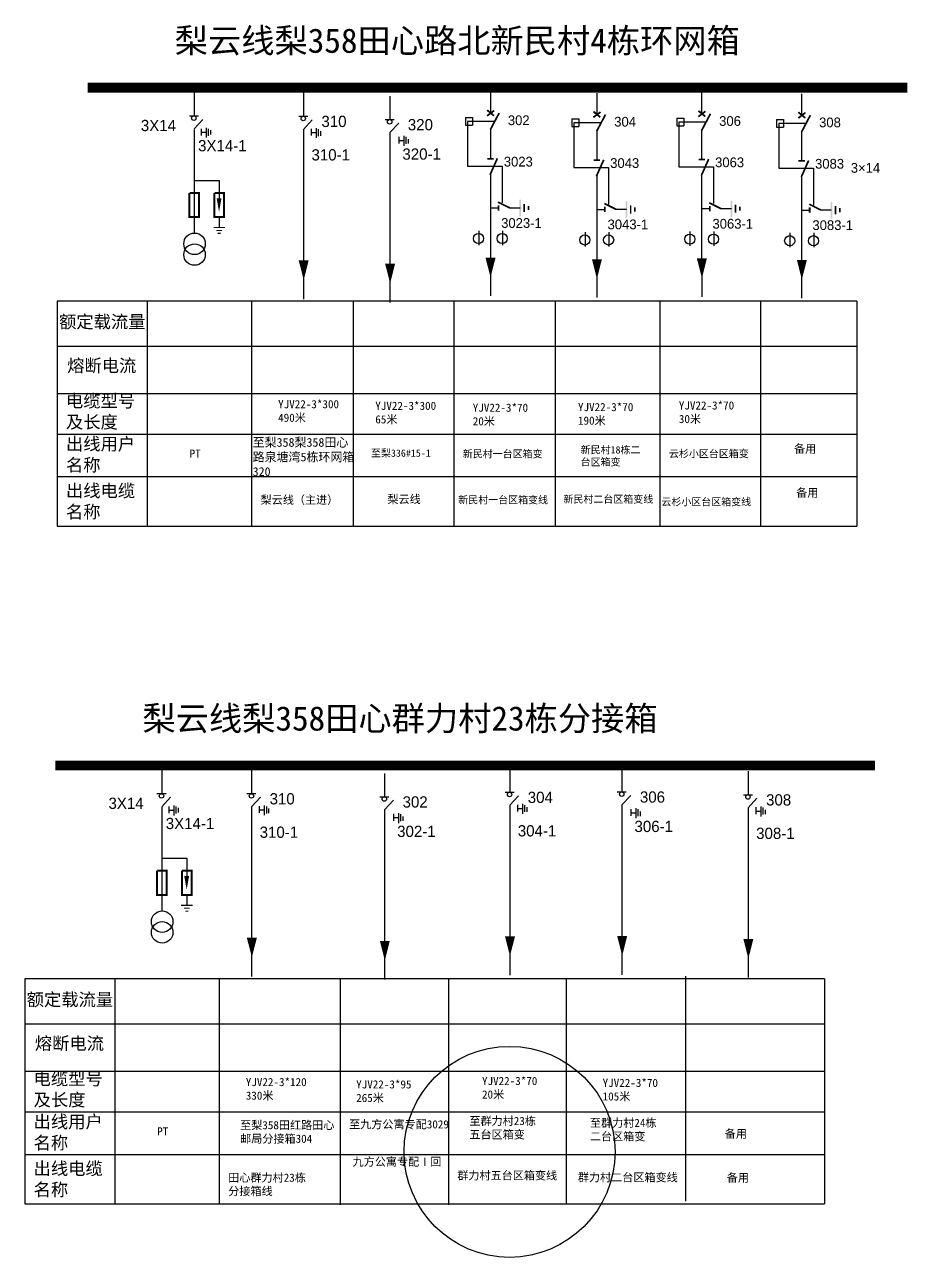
# Model space of a CAD drawing. Extents: x 69 to 1079, y -405 to -10.
# Drawn here: x 896.5 to 1078.6, y -265.8 to -12.9 of the extents above; entities that cross this region are included whole.
import ezdxf

# ---------------------------------------------------------------- set-up
doc = ezdxf.new("R2010")
doc.units = 0
doc.header["$LTSCALE"] = 0.774411
doc.linetypes.add('DASHED', pattern=[0.45, 0.3, -0.15])
doc.linetypes.add('DASHED2', pattern=[9.525, 6.35, -3.175])
doc.layers.get('0').update_dxf_attribs({"linetype": 'CONTINUOUS'})
doc.layers.add('F11', color=7, linetype='CONTINUOUS')
doc.styles.add('hztxt_txtstyle_0.00_0_0', font='', dxfattribs={"bigfont": 'hztxt.shx'})
doc.styles.add('hztxt_txtstyle_1.67_0_0', font='', dxfattribs={"height": 1.668838, "bigfont": 'hztxt.shx'})
doc.styles.add('hztxt_txtstyle_2.00_0_0', font='', dxfattribs={"height": 2, "bigfont": 'hztxt.shx'})
doc.styles.add('hztxt_txtstyle_2.31_0_0', font='', dxfattribs={"height": 2.307931, "bigfont": 'hztxt.shx'})
doc.styles.add('SimSun_txtstyle_1.50_0_0', font='', dxfattribs={"height": 1.5})
doc.styles.add('字体', font='', dxfattribs={"height": 2.5})
doc.styles.get('hztxt_txtstyle_0.00_0_0').set_extended_font_data('hztxt')
doc.styles.get('hztxt_txtstyle_1.67_0_0').set_extended_font_data('hztxt')
doc.styles.get('hztxt_txtstyle_2.00_0_0').set_extended_font_data('hztxt')
doc.styles.get('hztxt_txtstyle_2.31_0_0').set_extended_font_data('hztxt')
doc.styles.get('SimSun_txtstyle_1.50_0_0').set_extended_font_data('SimSun')
doc.styles.get('字体').set_extended_font_data('KaiTi_GB2312')

# ---------------------------------------------------------------- blocks, each defined once
blk = doc.blocks.new('JD')
for points in [[(-2, 0.2), (-2, -0.2), (2, 0.2), (2, -0.2)], [(1, -1.2), (1, -0.8), (-1, -1.2), (-1, -0.8)], [(-0.5, -1.8), (-0.5, -2.2), (0.5, -1.8), (0.5, -2.2)]]:
    blk.add_trace(points)

msp = doc.modelspace()

# ---------------------------------------------------------------- linework, layer by layer
for p, q in [((992.01, -26.68), (992.01, -31.1)), ((1013.83, -26.97), (1013.83, -31.4)), ((1035.35, -26.83), (1035.35, -31.25)), ((1055.85, -27.12), (1055.85, -31.54)), ((986.89, -31.94), (988.33, -31.94)), ((986.9, -31.94), (986.9, -33.53)), ((987.35, -32.77), (987.35, -41.93)), ((992.73, -32.77), (987.35, -32.77)), ((988.33, -31.94), (988.33, -33.54)), ((1008.71, -32.23), (1010.15, -32.23)), ((1008.71, -32.23), (1008.71, -33.83)), ((1010.15, -32.23), (1010.15, -33.83)), ((1030.23, -32.09), (1031.67, -32.09)), ((1030.23, -32.09), (1030.23, -33.68)), ((1031.67, -32.09), (1031.67, -33.68)), ((1050.73, -32.38), (1052.17, -32.38)), ((1050.73, -32.38), (1050.73, -33.98)), ((1052.17, -32.38), (1052.17, -33.98)), ((931.29, -34.43), (931.29, -55.78)), ((986.89, -33.54), (988.33, -33.54)), ((992.01, -34.38), (992.01, -40.33)), ((1008.71, -33.83), (1010.15, -33.83)), ((1009.16, -33.06), (1009.16, -42.22)), ((1014.55, -33.06), (1009.16, -33.06)), ((1013.83, -34.67), (1013.83, -40.62)), ((1030.23, -33.68), (1031.67, -33.68)), ((1030.69, -32.92), (1030.69, -42.08)), ((1036.07, -32.92), (1030.69, -32.92)), ((1035.35, -34.52), (1035.35, -40.47)), ((1050.73, -33.98), (1052.17, -33.98)), ((1051.19, -33.21), (1051.19, -42.37)), ((1056.57, -33.21), (1051.19, -33.21)), ((1055.85, -34.82), (1055.85, -40.77)), ((987.35, -41.93), (994.45, -41.93)), ((994.45, -41.93), (994.45, -49.48)), ((1009.16, -42.22), (1016.27, -42.22)), ((1016.27, -42.22), (1016.27, -49.78)), ((1030.69, -42.08), (1037.79, -42.08)), ((1037.79, -42.08), (1037.79, -49.63)), ((1051.19, -42.37), (1058.29, -42.37)), ((1058.29, -42.37), (1058.29, -49.92)), ((931.27, -44.88), (936.37, -44.88)), ((936.37, -44.88), (936.37, -48.61)), ((992.01, -43.3), (992.01, -60.87)), ((1013.83, -43.6), (1013.83, -61.16)), ((1035.35, -43.45), (1035.35, -61.01)), ((1055.85, -43.74), (1055.85, -61.31)), ((992.01, -50.51), (993.67, -50.51)), ((995.84, -50.47), (998.1, -50.47)), ((936.37, -52.53), (936.37, -54.45)), ((1013.83, -50.81), (1015.49, -50.81)), ((1017.66, -50.76), (1019.92, -50.76)), ((1035.35, -50.66), (1037.01, -50.66)), ((1039.18, -50.62), (1041.44, -50.62)), ((1055.85, -50.95), (1057.51, -50.95)), ((1059.68, -50.91), (1061.94, -50.91)), ((989.62, -55.21), (989.62, -58.13)), ((994.5, -55.21), (994.5, -58.13)), ((1011.44, -55.5), (1011.44, -58.43)), ((1016.32, -55.5), (1016.32, -58.43)), ((1032.96, -55.35), (1032.96, -58.28)), ((1037.84, -55.35), (1037.84, -58.28)), ((1053.46, -55.65), (1053.46, -58.57)), ((1058.34, -55.65), (1058.34, -58.57)), ((992.02, -63.23), (992.02, -68.57)), ((1013.84, -63.52), (1013.84, -68.86)), ((1035.36, -63.37), (1035.36, -68.72)), ((1055.86, -63.66), (1055.86, -69.01)), ((924.66, -173.48), (924.66, -194.83)), ((924.63, -183.94), (929.73, -183.94)), ((929.73, -183.94), (929.73, -187.66)), ((929.73, -191.58), (929.73, -193.5))]:
    msp.add_line(p, q)
at = {"linetype": 'Continuous'}
for p, q in [((903.14, -69.61), (903.14, -115.78)), ((932.09, -69.61), (903.14, -69.61)), ((1067.19, -69.61), (932.09, -69.61)), ((1026.81, -115.78), (1026.81, -69.61)), ((1047.52, -115.78), (1047.51, -69.61)), ((1067.26, -115.78), (1067.25, -69.61)), ((903.14, -115.78), (1067.19, -115.78)), ((896.5, -208.66), (896.5, -254.83)), ((925.45, -208.66), (896.5, -208.66)), ((1060.55, -208.66), (925.45, -208.66)), ((1007.6, -254.83), (1007.6, -208.66)), ((1032.12, -254.26), (1032.11, -208.09)), ((1060.62, -254.83), (1060.61, -208.66)), ((896.5, -254.83), (1060.55, -254.83))]:
    msp.add_line(p, q, dxfattribs=at)
at = {"linetype": 'ByBlock'}
for p, q in [((921.63, -69.5), (921.63, -115.78)), ((943.04, -69.5), (943.04, -115.78)), ((963.85, -69.5), (963.85, -115.78)), ((984.51, -69.5), (984.51, -115.78)), ((1005.32, -69.5), (1005.32, -115.78)), ((903.31, -78.84), (1067.25, -78.84)), ((903.31, -88.58), (1067.25, -88.58)), ((903.31, -96.9), (1067.25, -96.9)), ((903.31, -105.63), (1067.26, -105.63)), ((914.99, -208.56), (914.99, -254.83)), ((936.4, -208.56), (936.4, -254.83)), ((961.21, -208.75), (961.21, -255.02)), ((983.45, -208.75), (983.45, -255.02)), ((896.67, -217.89), (1060.61, -217.89)), ((896.67, -227.63), (1060.61, -227.63)), ((896.67, -235.95), (1060.62, -235.95)), ((896.67, -244.68), (1060.62, -244.68))]:
    msp.add_line(p, q, dxfattribs=at)
for points, const_width in [([(909.41, -25.84), (1077.56, -25.84)], 2), ([(991.34, -30.44), (992.75, -31.61)], 0.36), ([(991.33, -31.64), (992.79, -30.54)], 0.36), ([(992.01, -34.47), (993.81, -31.06)], 0.36), ([(1013.14, -31.93), (1014.61, -30.84)], 0.36), ([(1013.16, -30.73), (1014.57, -31.91)], 0.36), ([(1013.83, -34.76), (1015.63, -31.35)], 0.36), ([(1034.67, -31.79), (1036.13, -30.69)], 0.36), ([(1034.68, -30.59), (1036.09, -31.76)], 0.36), ([(1035.35, -34.62), (1037.15, -31.2)], 0.36), ([(1055.17, -32.08), (1056.63, -30.98)], 0.36), ([(1055.18, -30.88), (1056.59, -32.05)], 0.36), ([(1055.85, -34.91), (1057.65, -31.5)], 0.36), ([(991.36, -40.42), (992.7, -40.42)], 0.36), ([(991.94, -43.74), (993.45, -40.35)], 0.36), ([(1013.75, -44.04), (1015.27, -40.64)], 0.36), ([(1034.71, -40.57), (1036.04, -40.57)], 0.36), ([(1035.28, -43.89), (1036.79, -40.49)], 0.36), ([(1013.18, -40.71), (1014.52, -40.71)], 0.36), ([(1055.21, -40.86), (1056.54, -40.86)], 0.36), ([(1055.78, -44.18), (1057.29, -40.79)], 0.36), ([(930.28, -47.43), (930.28, -52.4), (932.27, -52.4), (932.27, -47.43), (930.34, -47.43)], 0.42), ([(935.38, -47.43), (935.38, -52.4), (937.37, -52.4), (937.37, -47.43), (935.44, -47.43)], 0.42), ([(993.58, -49.32), (995.98, -50.51)], 0.36), ([(993.67, -49.96), (993.67, -51.07)], 0.36), ([(1015.4, -49.61), (1017.8, -50.81)], 0.36), ([(1015.49, -50.25), (1015.49, -51.36)], 0.36), ([(1036.92, -49.46), (1039.32, -50.66)], 0.36), ([(1037.01, -50.11), (1037.01, -51.21)], 0.36), ([(1057.42, -49.75), (1059.82, -50.95)], 0.36), ([(1057.51, -50.4), (1057.51, -51.51)], 0.36), ([(902.77, -164.89), (1070.92, -164.89)], 2), ([(923.64, -186.48), (923.64, -191.45), (925.63, -191.45), (925.63, -186.48), (923.7, -186.48)], 0.42), ([(928.74, -186.48), (928.74, -191.45), (930.73, -191.45), (930.73, -186.48), (928.8, -186.48)], 0.42)]:
    msp.add_lwpolyline(points, dxfattribs=dict(const_width=const_width))
for points in [[(936.37, -48.55, 0.98, 0, 0), (936.37, -51.35, 0, 0, 0)], [(953.73, -61.27, 2.05, 0, 0), (953.73, -65.33, 0, 0, 0)], [(992.05, -60.73, 2.05, 0, 0), (992.05, -64.8, 0, 0, 0)], [(1013.87, -61.03, 2.05, 0, 0), (1013.87, -65.09, 0, 0, 0)], [(1035.4, -60.88, 2.05, 0, 0), (1035.4, -64.94, 0, 0, 0)], [(1055.9, -61.17, 2.05, 0, 0), (1055.9, -65.24, 0, 0, 0)], [(971.45, -61.94, 2.05, 0, 0), (971.45, -66, 0, 0, 0)], [(929.73, -187.6, 0.98, 0, 0), (929.73, -190.4, 0, 0, 0)], [(943.1, -200.23, 2.05, 0, 0), (943.1, -204.3, 0, 0, 0)], [(996.04, -199.94, 2.05, 0, 0), (996.04, -204, 0, 0, 0)], [(1019.05, -199.87, 2.05, 0, 0), (1019.05, -203.93, 0, 0, 0)], [(1044.93, -200.46, 2.05, 0, 0), (1044.93, -204.53, 0, 0, 0)], [(970.37, -200.87, 2.05, 0, 0), (970.37, -204.94, 0, 0, 0)]]:
    msp.add_lwpolyline(points, format="xyseb")
for centre, radius in [((931.34, -57.88), 2.2), ((931.34, -60.08), 2.2), ((989.57, -56.8), 1.04), ((994.45, -56.8), 1.04), ((1011.39, -57.09), 1.04), ((1016.27, -57.09), 1.04), ((1032.91, -56.94), 1.04), ((1037.79, -56.94), 1.04), ((1053.41, -57.24), 1.04), ((1058.29, -57.24), 1.04), ((924.7, -196.93), 2.2), ((924.7, -199.13), 2.2)]:
    msp.add_circle(centre, radius)
at = {"color": 1, "linetype": 'Continuous'}
msp.add_circle((995.95, -244.16), 21.64, dxfattribs=at)
at = {"layer": 'F11', "lineweight": -3}
for p, q in [((931.24, -26.82), (931.24, -31.58)), ((953.67, -26.9), (953.67, -31.66)), ((971.39, -27.57), (971.39, -32.33)), ((930.28, -31.62), (932.13, -31.62)), ((931.24, -34.32), (933.05, -32.35)), ((952.71, -31.7), (954.56, -31.7)), ((953.68, -34.4), (955.48, -32.43)), ((970.43, -32.37), (972.29, -32.37)), ((932.7, -34.27), (932.7, -35.65)), ((932.71, -35), (933.7, -35)), ((933.7, -34.07), (933.7, -36.1)), ((934.14, -34.29), (934.14, -35.71)), ((934.63, -34.54), (934.63, -35.47)), ((935.09, -35.13), (935.09, -35.13)), ((953.68, -34.4), (953.68, -69.22)), ((955.23, -34.28), (955.23, -35.67)), ((955.27, -35.05), (956.26, -35.05)), ((956.26, -34.12), (956.26, -36.14)), ((956.7, -34.34), (956.7, -35.76)), ((957.15, -34.78), (957.15, -35.72)), ((971.4, -35.07), (973.21, -33.1)), ((971.4, -35.07), (971.4, -69.89)), ((973.22, -35.9), (973.22, -37.28)), ((973.26, -36.66), (974.25, -36.66)), ((974.25, -35.73), (974.25, -37.76)), ((974.69, -35.95), (974.69, -37.38)), ((975.14, -36.4), (975.14, -37.33)), ((924.6, -165.87), (924.6, -170.63)), ((943.04, -165.86), (943.04, -170.62)), ((970.32, -166.51), (970.32, -171.27)), ((995.99, -165.57), (995.99, -170.33)), ((1019, -165.5), (1019, -170.26)), ((1044.87, -166.09), (1044.87, -170.85)), ((923.64, -170.67), (925.49, -170.67)), ((924.61, -173.37), (926.41, -171.4)), ((942.08, -170.66), (943.93, -170.66)), ((943.05, -173.36), (944.85, -171.39)), ((969.36, -171.31), (971.21, -171.31)), ((995.03, -170.37), (996.88, -170.37)), ((996, -173.07), (997.8, -171.1)), ((1018.04, -170.3), (1019.89, -170.3)), ((1019, -173), (1020.81, -171.03)), ((1043.91, -170.89), (1045.77, -170.89)), ((1044.88, -173.59), (1046.68, -171.62)), ((926.06, -173.33), (926.06, -174.71)), ((926.07, -174.05), (927.06, -174.05)), ((927.06, -173.12), (927.06, -175.15)), ((927.5, -173.34), (927.5, -174.77)), ((927.99, -173.59), (927.99, -174.53)), ((928.45, -174.18), (928.45, -174.18)), ((943.05, -173.36), (943.05, -208.18)), ((944.6, -173.25), (944.6, -174.63)), ((944.64, -174.01), (945.63, -174.01)), ((945.63, -173.08), (945.63, -175.11)), ((946.07, -173.3), (946.07, -174.72)), ((946.52, -173.75), (946.52, -174.68)), ((970.32, -174.01), (972.13, -172.04)), ((970.32, -174.01), (970.32, -208.83)), ((996, -173.07), (996, -207.89)), ((997.55, -172.96), (997.55, -174.34)), ((997.59, -173.72), (998.58, -173.72)), ((998.58, -172.79), (998.58, -174.81)), ((999.02, -173.01), (999.02, -174.43)), ((999.47, -173.45), (999.47, -174.39)), ((1019, -173), (1019, -207.82)), ((1020.82, -173.84), (1020.82, -175.22)), ((1021.85, -173.67), (1021.85, -175.69)), ((1022.29, -173.89), (1022.29, -175.31)), ((1022.74, -174.33), (1022.74, -175.27)), ((1044.88, -173.59), (1044.88, -208.41)), ((1046.43, -173.48), (1046.43, -174.86)), ((1046.47, -174.24), (1047.46, -174.24)), ((1047.46, -173.31), (1047.46, -175.34)), ((1047.9, -173.53), (1047.9, -174.95)), ((1048.35, -173.98), (1048.35, -174.91)), ((972.14, -174.84), (972.14, -176.22)), ((972.18, -175.6), (973.17, -175.6)), ((973.17, -174.67), (973.17, -176.7)), ((973.61, -174.89), (973.61, -176.32)), ((974.06, -175.34), (974.06, -176.27)), ((1020.87, -174.6), (1021.85, -174.6))]:
    msp.add_line(p, q, dxfattribs=at)
for centre in [(931.2, -32.09), (953.64, -32.17), (971.36, -32.84), (924.57, -171.14), (943.01, -171.14), (970.28, -171.78), (995.96, -170.84), (1018.96, -170.77), (1044.84, -171.36)]:
    msp.add_circle(centre, 0.459, dxfattribs=at)

# ---------------------------------------------------------------- block references
at = {"xscale": 0.8399999998509884, "yscale": 0.8399999998509884, "zscale": 0.84, "rotation": 90}
for p in [(998.13, -50.53), (1019.95, -50.83), (1041.48, -50.68), (1061.98, -50.97)]:
    msp.add_blockref('JD', p, dxfattribs=at)
at = {"xscale": 0.5879999999770007, "yscale": 0.5879999998956009, "zscale": 0.588}
for p in [(936.41, -54.54), (929.77, -193.59)]:
    msp.add_blockref('JD', p, dxfattribs=at)

# ---------------------------------------------------------------- texts
at = {"style": 'hztxt_txtstyle_2.00_0_0'}
for s, p in [('302', (995.6, -33.53)), ('304', (1017.42, -33.83)), ('306', (1038.94, -33.68)), ('308', (1059.44, -33.97)), ('3023', (994.77, -42.02)), ('3043', (1016.59, -42.31)), ('3063', (1038.11, -42.16)), ('3083', (1058.61, -42.46)), ('3×14', (1065.94, -43.3)), ('3023-1', (994.23, -54.61)), ('3043-1', (1016.05, -54.9)), ('3063-1', (1037.57, -54.76)), ('3083-1', (1058.07, -55.05))]:
    msp.add_text(s, height=2, dxfattribs=at).set_placement(p)
at = {"attachment_point": 1, "style": '字体'}
for s, insert, char_height, width in [('{\\fSimSun|b0|i0|c134|p2;梨云线梨}358{\\fSimSun|b0|i0|c134|p2;田心路北新民村4栋环网箱}', (927.28, -13.69), 5, 124.0694), ('{\\fSimSun|b0|i0|c134|p2;至梨}358{\\fSimSun|b0|i0|c134|p2;梨}358{\\fSimSun|b0|i0|c134|p2;田心路泉塘湾5栋环网箱320}', (943.26, -97.71), 1.8, 20.8147), ('{\\fSimSun|b0|i0|c134|p2;梨云线梨}358{\\fSimSun|b0|i0|c134|p2;田心群力村23栋分接箱}', (920.65, -152.74), 5, 142.7038)]:
    msp.add_mtext(s, dxfattribs=dict(at, insert=insert, char_height=char_height, width=width))
at = {"linetype": 'DASHED', "attachment_point": 1}
for s, insert, char_height, width, style in [('{\\f\uffbfﾬￌﾣﾤ_GB2312|b0|i0|c134|p49;额定载流量}', (903.55, -72.56), 2.6, 28.7366, 'hztxt_txtstyle_0.00_0_0'), ('{\\f\uffbfﾬￌﾣﾤ_GB2312|b0|i0|c134|p49;熔断电流}', (905.21, -81.55), 2.6, 28.7366, 'hztxt_txtstyle_0.00_0_0'), ('{\\f\uffbfﾬￌﾣﾤ_GB2312|b0|i0|c134|p49;电缆型号及长度}', (904.97, -88.8), 2.6, 14.4991, 'hztxt_txtstyle_0.00_0_0'), ('{\\fSimSun|b0|i0|c134|p2;YJV22-3*300\\P490米}', (948.49, -89.94), 1.6688, 24.5783, 'hztxt_txtstyle_0.00_0_0'), ('{\\fSimSun|b0|i0|c134|p2;YJV22-3*300\\P65米}', (968.41, -90.27), 1.6688, 24.5783, 'hztxt_txtstyle_1.67_0_0'), ('{\\fSimSun|b0|i0|c134|p2;YJV22-3*70\\P20米}', (988.4, -90.66), 1.6688, 24.5783, 'hztxt_txtstyle_1.67_0_0'), ('{\\fSimSun|b0|i0|c134|p2;YJV22-3*70\\P190米}', (1009.99, -90.53), 1.6688, 24.5783, 'hztxt_txtstyle_1.67_0_0'), ('{\\fSimSun|b0|i0|c134|p2;YJV22-3*70\\P30米}', (1030.67, -90.2), 1.6688, 24.5783, 'hztxt_txtstyle_1.67_0_0'), ('{\\f\uffbfﾬￌﾣﾤ_GB2312|b0|i0|c134|p49;出线用户名称}', (904.97, -97.62), 2.6, 14.4991, 'hztxt_txtstyle_0.00_0_0'), ('{\\fSimSun|b0|i0|c134|p2;PT}', (930.34, -100.08), 1.6688, 22.876, 'hztxt_txtstyle_0.00_0_0'), ('{\\fSimSun|b0|i0|c134|p2;备用}', (1054.3, -99.11), 1.6688, 22.876, 'hztxt_txtstyle_0.00_0_0'), ('{\\f\uffbfﾬￌﾣﾤ_GB2312|b0|i0|c134|p49;出线电缆名称}', (904.97, -107.22), 2.6, 14.4991, 'hztxt_txtstyle_0.00_0_0'), ('{\\fSimSun|b0|i0|c134|p2;备用}', (1054.74, -108.13), 1.6688, 22.876, 'hztxt_txtstyle_0.00_0_0'), ('{\\fSimSun|b0|i0|c134|p2;梨云线（主进）}', (944.89, -109.57), 1.6688, 24.5783, 'hztxt_txtstyle_0.00_0_0'), ('{\\fSimSun|b0|i0|c134|p2;梨云线', (970.9, -109.44), 1.6688, 24.5783, 'hztxt_txtstyle_1.67_0_0'), ('{\\f\uffbfﾬￌﾣﾤ_GB2312|b0|i0|c134|p49;额定载流量}', (896.91, -211.61), 2.6, 28.7366, 'hztxt_txtstyle_0.00_0_0'), ('{\\f\uffbfﾬￌﾣﾤ_GB2312|b0|i0|c134|p49;熔断电流}', (898.58, -220.6), 2.6, 28.7366, 'hztxt_txtstyle_0.00_0_0'), ('{\\f\uffbfﾬￌﾣﾤ_GB2312|b0|i0|c134|p49;电缆型号及长度}', (898.33, -227.85), 2.6, 14.4991, 'hztxt_txtstyle_0.00_0_0'), ('{\\fSimSun|b0|i0|c134|p2;YJV22-3*120\\P330米}', (941.85, -229), 1.6688, 24.5783, 'hztxt_txtstyle_0.00_0_0'), ('{\\fSimSun|b0|i0|c134|p2;YJV22-3*95\\P265米}', (964.49, -229.48), 1.6688, 24.5783, 'hztxt_txtstyle_0.00_0_0'), ('{\\fSimSun|b0|i0|c134|p2;YJV22-3*70\\P20米}', (990.3, -228.78), 1.6688, 24.5783, 'hztxt_txtstyle_0.00_0_0'), ('{\\fSimSun|b0|i0|c134|p2;YJV22-3*70\\P105米}', (1015.04, -229.17), 1.6688, 24.5783, 'hztxt_txtstyle_0.00_0_0'), ('{\\f\uffbfﾬￌﾣﾤ_GB2312|b0|i0|c134|p49;出线用户名称}', (898.33, -236.67), 2.6, 14.4991, 'hztxt_txtstyle_0.00_0_0'), ('{\\fSimSun|b0|i0|c134|p2;至梨\\fKaiTi_GB2312|b0|i0|c134|p49;358\\fSimSun|b0|i0|c134|p2;田红路田心邮局分接箱304}', (940.69, -237.85), 1.6688, 20.5851, 'hztxt_txtstyle_0.00_0_0'), ('{\\fSimSun|b0|i0|c134|p2;至九方公寓专配3029}', (963.04, -237.68), 1.6688, 20.5851, 'hztxt_txtstyle_0.00_0_0'), ('{\\fSimSun|b0|i0|c134|p2;至群力村23栋五台区箱变}', (987.71, -236.99), 1.6688, 14.3364, 'hztxt_txtstyle_0.00_0_0'), ('{\\fSimSun|b0|i0|c134|p2;至群力村24栋二台区箱变}', (1012.44, -237.38), 1.6688, 14.3364, 'hztxt_txtstyle_0.00_0_0'), ('{\\fSimSun|b0|i0|c134|p2;PT}', (923.7, -239.13), 1.6688, 22.876, 'hztxt_txtstyle_0.00_0_0'), ('{\\fSimSun|b0|i0|c134|p2;备用}', (1040.08, -239.62), 1.6688, 22.876, 'hztxt_txtstyle_0.00_0_0'), ('{\\fSimSun|b0|i0|c134|p2;九方公寓专配Ⅰ回}', (963.76, -245.36), 1.6688, 20.5851, 'hztxt_txtstyle_0.00_0_0'), ('{\\f\uffbfﾬￌﾣﾤ_GB2312|b0|i0|c134|p49;出线电缆名称}', (898.33, -246.27), 2.6, 14.4991, 'hztxt_txtstyle_0.00_0_0'), ('{\\fSimSun|b0|i0|c134|p2;田心群力村23栋分接箱线}', (938.25, -248.62), 1.6688, 18.0239, 'hztxt_txtstyle_0.00_0_0'), ('{\\fSimSun|b0|i0|c134|p2;群力村五台区箱变线}', (985.23, -248.17), 1.6688, 21.3121, 'hztxt_txtstyle_0.00_0_0'), ('{\\fSimSun|b0|i0|c134|p2;群力村二台区箱变线}', (1009.96, -248.56), 1.6688, 21.3121, 'hztxt_txtstyle_0.00_0_0'), ('{\\fSimSun|b0|i0|c134|p2;备用}', (1040.51, -248.64), 1.6688, 22.876, 'hztxt_txtstyle_0.00_0_0')]:
    msp.add_mtext(s, dxfattribs=dict(at, insert=insert, char_height=char_height, width=width, style=style))
at = {"color": 7, "linetype": 'DASHED2', "lineweight": 0, "ltscale": 1.244239, "insert": (967.53, -100.06), "char_height": 1.5, "attachment_point": 1, "style": 'SimSun_txtstyle_1.50_0_0'}
msp.add_mtext('至梨336#15-1', dxfattribs=at)
at = {"color": 7, "linetype": 'DASHED2', "lineweight": 0, "ltscale": 1.828196, "char_height": 1.5, "attachment_point": 1, "style": 'SimSun_txtstyle_1.50_0_0'}
for s, insert in [('新民村一台区箱变', (986.35, -100.21)), ('云杉小区台区箱变', (1028.64, -100.18)), ('新民村一台区箱变线', (985.42, -109.65)), ('新民村二台区箱变线', (1007.01, -109.51)), ('云杉小区台区箱变线', (1027.09, -110.05))]:
    msp.add_mtext(s, dxfattribs=dict(at, insert=insert))
at = {"color": 7, "linetype": 'DASHED2', "lineweight": 0, "ltscale": 1.828196, "insert": (1010.53, -99.39), "char_height": 1.5, "width": 13.5246, "attachment_point": 1, "style": 'SimSun_txtstyle_1.50_0_0'}
msp.add_mtext('新民村18栋二台区箱变', dxfattribs=at)
at = {"layer": 'F11', "lineweight": -3, "char_height": 2.3079, "width": 19.4417, "attachment_point": 1}
for s, insert, style in [('\\pl2.308;3X14', (918.02, -32.45), 'hztxt_txtstyle_0.00_0_0'), ('\\pl2.30793;310', (955.06, -31.61), 'hztxt_txtstyle_0.00_0_0'), ('\\pl2.30793;320', (972.78, -32.28), 'hztxt_txtstyle_2.31_0_0'), ('\\pl2.308;3X14-1', (929.76, -36.59), 'hztxt_txtstyle_0.00_0_0'), ('\\pl2.30793;310-1', (953.02, -38.47), 'hztxt_txtstyle_0.00_0_0'), ('\\pl2.30793;320-1', (971.67, -38.31), 'hztxt_txtstyle_2.31_0_0'), ('\\pl2.308;3X14', (911.38, -171.5), 'hztxt_txtstyle_0.00_0_0'), ('\\pl2.30793;310', (944.43, -170.57), 'hztxt_txtstyle_0.00_0_0'), ('\\pl2.308;302', (971.7, -171.22), 'hztxt_txtstyle_2.31_0_0'), ('\\pl2.308;304', (997.38, -170.28), 'hztxt_txtstyle_0.00_0_0'), ('\\pl2.308;306', (1020.38, -170.21), 'hztxt_txtstyle_2.31_0_0'), ('\\pl2.308;308', (1046.26, -170.8), 'hztxt_txtstyle_0.00_0_0'), ('\\pl2.308;3X14-1', (923.13, -175.64), 'hztxt_txtstyle_0.00_0_0'), ('\\pl2.308;306-1', (1019.27, -176.24), 'hztxt_txtstyle_2.31_0_0'), ('\\pl2.30793;310-1', (942.39, -177.43), 'hztxt_txtstyle_0.00_0_0'), ('\\pl2.308;302-1', (970.59, -177.25), 'hztxt_txtstyle_2.31_0_0'), ('\\pl2.308;304-1', (995.34, -177.14), 'hztxt_txtstyle_0.00_0_0'), ('\\pl2.308;308-1', (1044.22, -177.66), 'hztxt_txtstyle_0.00_0_0')]:
    msp.add_mtext(s, dxfattribs=dict(at, insert=insert, style=style))

doc.saveas('drawing.dxf')
